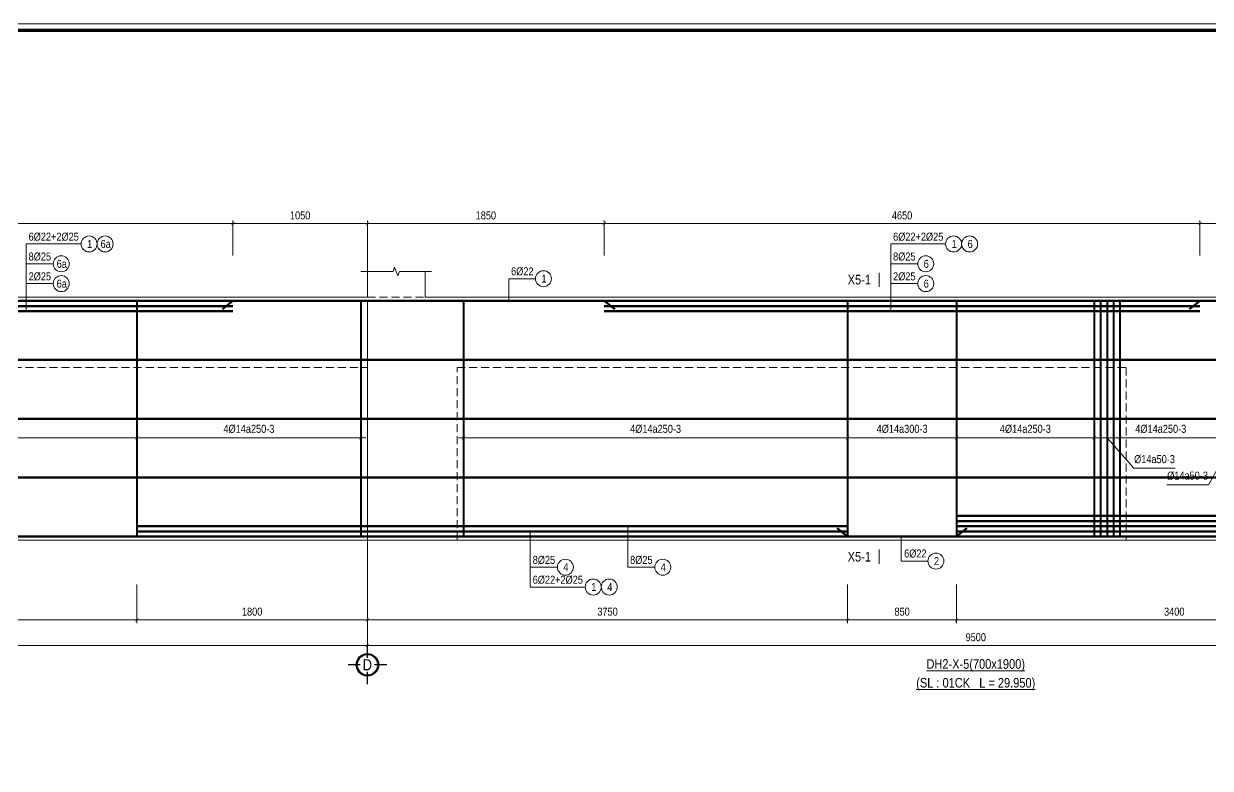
# Model space of a CAD drawing. Header units: millimetres. Extents: x 3014920 to 3563667, y -1638653 to -1356471.
# Drawn here: x 3089561 to 3098826, y -1592132 to -1586316 of the extents above; entities that cross this region are included whole.
import ezdxf
from ezdxf.enums import TextEntityAlignment as Align
from ezdxf.xclip import XClip

# ---------------------------------------------------------------- set-up
doc = ezdxf.new("R2010")
doc.units = ezdxf.units.MM
doc.header["$MEASUREMENT"] = 0
doc.header["$XCLIPFRAME"] = 0
doc.header["$PDMODE"] = 2
for name, pattern in [('6 TANG DIEN HINH 14-15$0$ACAD_ISO10W100', [18, 12, -3, 0, -3]), ('ACAD_ISO04W100', [30, 24, -3, 0, -3]), ('HIDDEN', [0.375, 0.25, -0.125])]:
    doc.linetypes.add(name, pattern=pattern)
doc.layers.get('0').update_dxf_attribs({"lineweight": 9})
doc.layers.get('Defpoints').update_dxf_attribs({"color": 10, "lineweight": 0})
for name, color, linetype, lineweight in [('2', 2, 'Continuous', 20), ('CDAI', 21, 'Continuous', 40), ('CTHEP', 50, 'Continuous', 50), ('DBAO', 90, 'Continuous', 13), ('DGIONG', 130, 'Continuous', 13), ('KTH', 154, 'Continuous', 9), ('Net khuat', 8, 'HIDDEN', 13), ('TEXT', 7, 'Continuous', 15), ('TRUC', 251, 'ACAD_ISO04W100', 9)]:
    doc.layers.add(name, color=color, linetype=linetype, lineweight=lineweight)
doc.layers.add('8', color=8, linetype='Continuous')
doc.styles.add('HELVECONDENSE', font='VHELVCN_0.TTF')
doc.styles.add('Star-HelCon', font='VHELVCN_0.TTF')
doc.styles.add('TTP-HelCon', font='VHELVCN_0.TTF')
doc.styles.add('VNI-HELVE-CONDENSE', font='VHELVCN_0.TTF')
doc.dimstyles.new('kc-25', dxfattribs={"dimtxt": 62.5, "dimasz": 20, "dimexe": 20, "dimexo": 50, "dimgap": 25, "dimtad": 3, "dimdec": 0, "dimzin": 0, "dimdsep": 46, "dimtxsty": 'VNI-HELVE-CONDENSE', "dimblk": 'DIM', "dimcen": 2.5, "dimclrd": 256, "dimclre": 154, "dimclrt": 7, "dimaunit": 1, "dimadec": 0, "dimazin": 0, "dimtfac": 1, "dimtdec": 0, "dimtix": 1, "dimtmove": 0, "dimatfit": 3, "dimldrblk": 'DOT', "dimfxl": 1, "dimtolj": 1, "dimtzin": 0, "dimarcsym": 0})
doc.dimstyles.new('TTP-25', dxfattribs={"dimscale": 25, "dimtxt": 2.5, "dimasz": 1, "dimexe": 1, "dimexo": 1, "dimgap": 0.09, "dimtad": 0, "dimdec": 4, "dimrnd": 1, "dimzin": 9, "dimdsep": 46, "dimtxsty": 'TTP-HelCon', "dimblk": 'ARCHTICK', "dimcen": 0.09, "dimdle": 1.5, "dimclrd": 256, "dimclre": 256, "dimclrt": 7, "dimadec": 0, "dimazin": 0, "dimtfac": 1, "dimtdec": 4, "dimtmove": 0, "dimatfit": 3, "dimldrblk": 'ARCHTICK', "dimfxl": 1, "dimtvp": 1, "dimtolj": 1, "dimtzin": 0, "dimarcsym": 0})

# ---------------------------------------------------------------- blocks, each defined once
blk = doc.blocks.new('_ArchTick')
at = {"color": 0, "linetype": 'ByBlock', "const_width": 0.15}
blk.add_lwpolyline([(-0.5, -0.5), (0.5, 0.5)], dxfattribs=at)
blk = doc.blocks.new('*D2516')
at = {"layer": 'Defpoints', "color": 0, "transparency": 16777216}
for p in [(0, -124.5), (9500, -124.5), (0, -625.5)]:
    blk.add_point(p, dxfattribs=at)
at = {"layer": 'KTH', "lineweight": -2, "transparency": 16777216}
for p, q in [((0, -149.5), (0, -650.5)), ((9500, -149.5), (9500, -650.5)), ((9537.5, -625.5), (-37.5, -625.5))]:
    blk.add_line(p, q, dxfattribs=at)
at = {"layer": 'KTH', "lineweight": -2, "transparency": 16777216, "xscale": 25, "yscale": 25, "zscale": 25, "rotation": 180}
blk.add_blockref('_ArchTick', (0, -625.5), dxfattribs=at)
at = {"layer": 'KTH', "lineweight": -2, "transparency": 16777216, "xscale": 25, "yscale": 25, "zscale": 25}
blk.add_blockref('_ArchTick', (9500, -625.5), dxfattribs=at)
at = {"layer": 'KTH', "color": 7, "transparency": 16777216, "insert": (4750, -561.6), "char_height": 62.5, "attachment_point": 5, "style": 'TTP-HelCon'}
blk.add_mtext('\\A1;9500', dxfattribs=at)
blk = doc.blocks.new('*D2517')
at = {"layer": 'Defpoints', "color": 0, "transparency": 16777216}
for p in [(1850, 2670), (1850, 2395.9), (6500, 2395.9)]:
    blk.add_point(p, dxfattribs=at)
at = {"layer": 'KTH', "lineweight": -2, "transparency": 16777216}
for p, q in [((1850, 2420.9), (1850, 2695)), ((6500, 2420.9), (6500, 2695)), ((6537.5, 2670), (1812.5, 2670))]:
    blk.add_line(p, q, dxfattribs=at)
at = {"layer": 'KTH', "lineweight": -2, "transparency": 16777216, "xscale": 25, "yscale": 25, "zscale": 25, "rotation": 180}
blk.add_blockref('_ArchTick', (1850, 2670), dxfattribs=at)
at = {"layer": 'KTH', "lineweight": -2, "transparency": 16777216, "xscale": 25, "yscale": 25, "zscale": 25}
blk.add_blockref('_ArchTick', (6500, 2670), dxfattribs=at)
at = {"layer": 'KTH', "color": 7, "transparency": 16777216, "insert": (4175, 2733.8), "char_height": 62.5, "attachment_point": 5, "style": 'TTP-HelCon'}
blk.add_mtext('\\A1;4650', dxfattribs=at)
blk = doc.blocks.new('*D2518')
at = {"layer": 'Defpoints', "color": 0, "transparency": 16777216}
for p in [(0, 2670), (0, 2395.9), (1850, 2395.9)]:
    blk.add_point(p, dxfattribs=at)
at = {"layer": 'KTH', "lineweight": -2, "transparency": 16777216}
for p, q in [((0, 2420.9), (0, 2695)), ((1850, 2420.9), (1850, 2695)), ((1887.5, 2670), (-37.5, 2670))]:
    blk.add_line(p, q, dxfattribs=at)
at = {"layer": 'KTH', "lineweight": -2, "transparency": 16777216, "xscale": 25, "yscale": 25, "zscale": 25, "rotation": 180}
blk.add_blockref('_ArchTick', (0, 2670), dxfattribs=at)
at = {"layer": 'KTH', "lineweight": -2, "transparency": 16777216, "xscale": 25, "yscale": 25, "zscale": 25}
blk.add_blockref('_ArchTick', (1850, 2670), dxfattribs=at)
at = {"layer": 'KTH', "color": 7, "transparency": 16777216, "insert": (925, 2733.8), "char_height": 62.5, "attachment_point": 5, "style": 'TTP-HelCon'}
blk.add_mtext('\\A1;1850', dxfattribs=at)
blk = doc.blocks.new('*D2519')
at = {"layer": 'Defpoints', "color": 0, "transparency": 16777216}
for p in [(3750, -124.5), (4600, -124.5), (4600, -425.5)]:
    blk.add_point(p, dxfattribs=at)
at = {"layer": 'KTH', "lineweight": -2, "transparency": 16777216}
for p, q in [((3750, -149.5), (3750, -450.5)), ((4600, -149.5), (4600, -450.5)), ((3712.5, -425.5), (4637.5, -425.5))]:
    blk.add_line(p, q, dxfattribs=at)
at = {"layer": 'KTH', "lineweight": -2, "transparency": 16777216, "xscale": 25, "yscale": 25, "zscale": 25, "rotation": 180}
blk.add_blockref('_ArchTick', (3750, -425.5), dxfattribs=at)
at = {"layer": 'KTH', "lineweight": -2, "transparency": 16777216, "xscale": 25, "yscale": 25, "zscale": 25}
blk.add_blockref('_ArchTick', (4600, -425.5), dxfattribs=at)
at = {"layer": 'KTH', "color": 7, "transparency": 16777216, "insert": (4175, -361.7), "char_height": 62.5, "attachment_point": 5, "style": 'TTP-HelCon'}
blk.add_mtext('\\A1;850', dxfattribs=at)
blk = doc.blocks.new('*D2521')
at = {"layer": 'Defpoints', "color": 0, "transparency": 16777216}
for p in [(750, 1493.1), (3750, 1493.1), (3750, 995.9)]:
    blk.add_point(p, dxfattribs=at)
at = {"layer": 'KTH', "lineweight": -2, "transparency": 16777216}
for p, q in [((750, 1468.1), (750, 970.9)), ((3750, 1468.1), (3750, 970.9)), ((712.5, 995.9), (3787.5, 995.9))]:
    blk.add_line(p, q, dxfattribs=at)
at = {"layer": 'KTH', "lineweight": -2, "transparency": 16777216, "xscale": 25, "yscale": 25, "zscale": 25, "rotation": 180}
blk.add_blockref('_ArchTick', (750, 995.9), dxfattribs=at)
at = {"layer": 'KTH', "lineweight": -2, "transparency": 16777216, "xscale": 25, "yscale": 25, "zscale": 25}
blk.add_blockref('_ArchTick', (3750, 995.9), dxfattribs=at)
at = {"layer": 'KTH', "color": 7, "transparency": 16777216, "insert": (2250, 1065.9), "char_height": 62.5, "attachment_point": 5, "style": 'TTP-HelCon'}
blk.add_mtext('\\A1;4Þ14a250-3', dxfattribs=at)
blk = doc.blocks.new('*D2522')
at = {"layer": 'Defpoints', "color": 0, "transparency": 16777216}
for p in [(3750, 1493.1), (4600, 1493.1), (4600, 995.9)]:
    blk.add_point(p, dxfattribs=at)
at = {"layer": 'KTH', "lineweight": -2, "transparency": 16777216}
for p, q in [((3750, 1468.1), (3750, 970.9)), ((4600, 1468.1), (4600, 970.9)), ((3712.5, 995.9), (4637.5, 995.9))]:
    blk.add_line(p, q, dxfattribs=at)
at = {"layer": 'KTH', "lineweight": -2, "transparency": 16777216, "xscale": 25, "yscale": 25, "zscale": 25, "rotation": 180}
blk.add_blockref('_ArchTick', (3750, 995.9), dxfattribs=at)
at = {"layer": 'KTH', "lineweight": -2, "transparency": 16777216, "xscale": 25, "yscale": 25, "zscale": 25}
blk.add_blockref('_ArchTick', (4600, 995.9), dxfattribs=at)
at = {"layer": 'KTH', "color": 7, "transparency": 16777216, "insert": (4175, 1065.9), "char_height": 62.5, "attachment_point": 5, "style": 'TTP-HelCon'}
blk.add_mtext('\\A1;4Þ14a300-3', dxfattribs=at)
blk = doc.blocks.new('DIM')
h = blk.add_hatch(color=1)
h.paths.add_polyline_path([(0.49, 0.29, 1), (0.29, 0.49), (-0.19, 0), (0.19, 0)])
h.paths.add_polyline_path([(0.19, 0), (-0.19, 0), (-0.49, -0.29, 1), (-0.29, -0.49)])
at = {"color": 9}
for p, q in [((-0.19, 0), (-1.5, 0)), ((0.19, 0), (1.5, 0))]:
    blk.add_line(p, q, dxfattribs=at)
at = {"color": 1}
for p, q in [((-0.49, -0.29), (0.29, 0.49)), ((-0.29, -0.49), (0.49, 0.29)), ((-0.19, 0), (0.19, 0))]:
    blk.add_line(p, q, dxfattribs=at)
blk.add_arc((-0.39, -0.39), 0.138, 135, 315, dxfattribs=at)
blk = doc.blocks.new('*D2510')
at = {"layer": 'Defpoints', "color": 0, "transparency": 16777216}
for p in [(8000, 2670), (6500, 2395.9), (8000, 2395.9)]:
    blk.add_point(p, dxfattribs=at)
at = {"layer": 'KTH', "lineweight": -2, "transparency": 16777216}
for p, q in [((6500, 2420.9), (6500, 2695)), ((8000, 2420.9), (8000, 2695)), ((6462.5, 2670), (8037.5, 2670))]:
    blk.add_line(p, q, dxfattribs=at)
at = {"layer": 'KTH', "lineweight": -2, "transparency": 16777216, "xscale": 25, "yscale": 25, "zscale": 25, "rotation": 180}
blk.add_blockref('_ArchTick', (6500, 2670), dxfattribs=at)
at = {"layer": 'KTH', "lineweight": -2, "transparency": 16777216, "xscale": 25, "yscale": 25, "zscale": 25}
blk.add_blockref('_ArchTick', (8000, 2670), dxfattribs=at)
at = {"layer": 'KTH', "color": 7, "transparency": 16777216, "insert": (7250, 2733.8), "char_height": 62.5, "attachment_point": 5, "style": 'TTP-HelCon'}
blk.add_mtext('\\A1;1500', dxfattribs=at)
blk = doc.blocks.new('*D2488')
at = {"layer": 'Defpoints', "color": 0, "transparency": 16777216}
for p in [(0, -54.1), (3750, -124.5), (0, -425.5)]:
    blk.add_point(p, dxfattribs=at)
at = {"layer": 'KTH', "lineweight": -2, "transparency": 16777216}
for p, q in [((0, -79.1), (0, -450.5)), ((3750, -149.5), (3750, -450.5)), ((3787.5, -425.5), (-37.5, -425.5))]:
    blk.add_line(p, q, dxfattribs=at)
at = {"layer": 'KTH', "lineweight": -2, "transparency": 16777216, "xscale": 25, "yscale": 25, "zscale": 25, "rotation": 180}
blk.add_blockref('_ArchTick', (0, -425.5), dxfattribs=at)
at = {"layer": 'KTH', "lineweight": -2, "transparency": 16777216, "xscale": 25, "yscale": 25, "zscale": 25}
blk.add_blockref('_ArchTick', (3750, -425.5), dxfattribs=at)
at = {"layer": 'KTH', "color": 7, "transparency": 16777216, "insert": (1875, -361.7), "char_height": 62.5, "attachment_point": 5, "style": 'TTP-HelCon'}
blk.add_mtext('\\A1;3750', dxfattribs=at)
blk = doc.blocks.new('MC')
at = {"layer": 'CTHEP', "const_width": 10, "elevation": 0}
blk.add_lwpolyline([(36, 150), (36, 0)], dxfattribs=at)
at = {"layer": 'TEXT', "style": 'TTP-HelCon'}
blk.add_attdef('A', text='', height=100, dxfattribs=at).set_placement((-50, 26), align=Align.RIGHT)
blk = doc.blocks.new('dau truc')
blk.add_circle((0, 0), 180)
at = {"layer": '8'}
for p, q in [((0, 127), (0, 345)), ((-127, 0), (-345, 0)), ((0, -345), (0, -127)), ((345, 0), (127, 0))]:
    blk.add_line(p, q, dxfattribs=at)
blk.add_circle((0, 0), 200, dxfattribs=at)
at = {"layer": 'TEXT', "style": 'HELVECONDENSE'}
blk.add_attdef('A', text='', height=233, dxfattribs=at).set_placement((0, 0), align=Align.MIDDLE)
blk = doc.blocks.new('*D2491')
at = {"layer": 'Defpoints', "color": 0, "transparency": 16777216}
for p in [(6675, 1493.1), (6875, 1493.1), (6675, 995.9)]:
    blk.add_point(p, dxfattribs=at)
at = {"layer": 'KTH', "lineweight": -2, "transparency": 16777216}
for p, q in [((6675, 1468.1), (6675, 970.9)), ((6875, 1468.1), (6875, 970.9)), ((6775, 995.9), (6566.4, 630.2)), ((6912.5, 995.9), (6637.5, 995.9)), ((6566.4, 630.2), (6241.6, 630.2))]:
    blk.add_line(p, q, dxfattribs=at)
at = {"layer": 'KTH', "lineweight": -2, "transparency": 16777216, "xscale": 25, "yscale": 25, "zscale": 25, "rotation": 180}
blk.add_blockref('_ArchTick', (6675, 995.9), dxfattribs=at)
at = {"layer": 'KTH', "lineweight": -2, "transparency": 16777216, "xscale": 25, "yscale": 25, "zscale": 25}
blk.add_blockref('_ArchTick', (6875, 995.9), dxfattribs=at)
at = {"layer": 'KTH', "color": 7, "transparency": 16777216, "insert": (6404, 700.1), "char_height": 62.5, "attachment_point": 5, "style": 'TTP-HelCon'}
blk.add_mtext('\\A1;Þ14a50-3', dxfattribs=at)
blk = doc.blocks.new('*D2492')
at = {"layer": 'Defpoints', "color": 0, "transparency": 16777216}
for p in [(4600, -124.5), (8000, -124.5), (8000, -425.5)]:
    blk.add_point(p, dxfattribs=at)
at = {"layer": 'KTH', "lineweight": -2, "transparency": 16777216}
for p, q in [((4600, -149.5), (4600, -450.5)), ((8000, -149.5), (8000, -450.5)), ((4562.5, -425.5), (8037.5, -425.5))]:
    blk.add_line(p, q, dxfattribs=at)
at = {"layer": 'KTH', "lineweight": -2, "transparency": 16777216, "xscale": 25, "yscale": 25, "zscale": 25, "rotation": 180}
blk.add_blockref('_ArchTick', (4600, -425.5), dxfattribs=at)
at = {"layer": 'KTH', "lineweight": -2, "transparency": 16777216, "xscale": 25, "yscale": 25, "zscale": 25}
blk.add_blockref('_ArchTick', (8000, -425.5), dxfattribs=at)
at = {"layer": 'KTH', "color": 7, "transparency": 16777216, "insert": (6300, -361.7), "char_height": 62.5, "attachment_point": 5, "style": 'TTP-HelCon'}
blk.add_mtext('\\A1;3400', dxfattribs=at)
blk = doc.blocks.new('*D2503')
at = {"layer": 'Defpoints', "color": 0, "transparency": 16777216}
for p in [(5675, 1493.1), (5875, 1493.1), (5875, 995.9)]:
    blk.add_point(p, dxfattribs=at)
at = {"layer": 'KTH', "lineweight": -2, "transparency": 16777216}
for p, q in [((5675, 1468.1), (5675, 970.9)), ((5875, 1468.1), (5875, 970.9)), ((5637.5, 995.9), (5912.5, 995.9)), ((5775, 995.9), (5983.6, 759.2)), ((5983.6, 759.2), (6308.4, 759.2))]:
    blk.add_line(p, q, dxfattribs=at)
at = {"layer": 'KTH', "lineweight": -2, "transparency": 16777216, "xscale": 25, "yscale": 25, "zscale": 25, "rotation": 180}
blk.add_blockref('_ArchTick', (5675, 995.9), dxfattribs=at)
at = {"layer": 'KTH', "lineweight": -2, "transparency": 16777216, "xscale": 25, "yscale": 25, "zscale": 25}
blk.add_blockref('_ArchTick', (5875, 995.9), dxfattribs=at)
at = {"layer": 'KTH', "color": 7, "transparency": 16777216, "insert": (6146, 829.1), "char_height": 62.5, "attachment_point": 5, "style": 'TTP-HelCon'}
blk.add_mtext('\\A1;Þ14a50-3', dxfattribs=at)
blk = doc.blocks.new('*D2528')
at = {"layer": 'Defpoints', "color": 0, "transparency": 16777216}
for p in [(6675, 1493.1), (5875, 1468.1), (5875, 995.9)]:
    blk.add_point(p, dxfattribs=at)
at = {"layer": 'KTH', "lineweight": -2, "transparency": 16777216}
for p, q in [((5875, 1443.1), (5875, 970.9)), ((6675, 1468.1), (6675, 970.9)), ((6712.5, 995.9), (5837.5, 995.9))]:
    blk.add_line(p, q, dxfattribs=at)
at = {"layer": 'KTH', "lineweight": -2, "transparency": 16777216, "xscale": 25, "yscale": 25, "zscale": 25, "rotation": 180}
blk.add_blockref('_ArchTick', (5875, 995.9), dxfattribs=at)
at = {"layer": 'KTH', "lineweight": -2, "transparency": 16777216, "xscale": 25, "yscale": 25, "zscale": 25}
blk.add_blockref('_ArchTick', (6675, 995.9), dxfattribs=at)
at = {"layer": 'KTH', "color": 7, "transparency": 16777216, "insert": (6194.8, 1065.9), "char_height": 62.5, "attachment_point": 5, "style": 'TTP-HelCon'}
blk.add_mtext('\\A1;4Þ14a250-3', dxfattribs=at)
blk = doc.blocks.new('*D2529')
at = {"layer": 'Defpoints', "color": 0, "transparency": 16777216}
for p in [(4600, 1468.1), (5675, 1468.1), (4600, 995.9)]:
    blk.add_point(p, dxfattribs=at)
at = {"layer": 'KTH', "lineweight": -2, "transparency": 16777216}
for p, q in [((4600, 1443.1), (4600, 970.9)), ((5675, 1443.1), (5675, 970.9)), ((5712.5, 995.9), (4562.5, 995.9))]:
    blk.add_line(p, q, dxfattribs=at)
at = {"layer": 'KTH', "lineweight": -2, "transparency": 16777216, "xscale": 25, "yscale": 25, "zscale": 25, "rotation": 180}
blk.add_blockref('_ArchTick', (4600, 995.9), dxfattribs=at)
at = {"layer": 'KTH', "lineweight": -2, "transparency": 16777216, "xscale": 25, "yscale": 25, "zscale": 25}
blk.add_blockref('_ArchTick', (5675, 995.9), dxfattribs=at)
at = {"layer": 'KTH', "color": 7, "transparency": 16777216, "insert": (5137.5, 1065.9), "char_height": 62.5, "attachment_point": 5, "style": 'TTP-HelCon'}
blk.add_mtext('\\A1;4Þ14a250-3', dxfattribs=at)
blk = doc.blocks.new('*D2530')
at = {"layer": 'Defpoints', "color": 0, "transparency": 16777216}
for p in [(-5950, -124.5), (0, -124.5), (0, -625.5)]:
    blk.add_point(p, dxfattribs=at)
at = {"layer": 'KTH', "lineweight": -2, "transparency": 16777216}
for p, q in [((-5950, -149.5), (-5950, -650.5)), ((0, -149.5), (0, -650.5)), ((-5987.5, -625.5), (37.5, -625.5))]:
    blk.add_line(p, q, dxfattribs=at)
at = {"layer": 'KTH', "lineweight": -2, "transparency": 16777216, "xscale": 25, "yscale": 25, "zscale": 25, "rotation": 180}
blk.add_blockref('_ArchTick', (-5950, -625.5), dxfattribs=at)
at = {"layer": 'KTH', "lineweight": -2, "transparency": 16777216, "xscale": 25, "yscale": 25, "zscale": 25}
blk.add_blockref('_ArchTick', (0, -625.5), dxfattribs=at)
at = {"layer": 'KTH', "color": 7, "transparency": 16777216, "insert": (-2975, -561.6), "char_height": 62.5, "attachment_point": 5, "style": 'TTP-HelCon'}
blk.add_mtext('\\A1;5950', dxfattribs=at)
blk = doc.blocks.new('*D2531')
at = {"layer": 'Defpoints', "color": 0, "transparency": 16777216}
for p in [(0, -54.1), (-1800, -124.5), (0, -425.5)]:
    blk.add_point(p, dxfattribs=at)
at = {"layer": 'KTH', "lineweight": -2, "transparency": 16777216}
for p, q in [((0, -79.1), (0, -450.5)), ((-1800, -149.5), (-1800, -450.5)), ((-1837.5, -425.5), (37.5, -425.5))]:
    blk.add_line(p, q, dxfattribs=at)
at = {"layer": 'KTH', "lineweight": -2, "transparency": 16777216, "xscale": 25, "yscale": 25, "zscale": 25, "rotation": 180}
blk.add_blockref('_ArchTick', (-1800, -425.5), dxfattribs=at)
at = {"layer": 'KTH', "lineweight": -2, "transparency": 16777216, "xscale": 25, "yscale": 25, "zscale": 25}
blk.add_blockref('_ArchTick', (0, -425.5), dxfattribs=at)
at = {"layer": 'KTH', "color": 7, "transparency": 16777216, "insert": (-900, -361.7), "char_height": 62.5, "attachment_point": 5, "style": 'TTP-HelCon'}
blk.add_mtext('\\A1;1800', dxfattribs=at)
blk = doc.blocks.new('*D2533')
at = {"layer": 'Defpoints', "color": 0, "transparency": 16777216}
for p in [(-1800, 1493.1), (-50, 1493.1), (-1800, 995.9)]:
    blk.add_point(p, dxfattribs=at)
at = {"layer": 'KTH', "lineweight": -2, "transparency": 16777216}
for p, q in [((-1800, 1468.1), (-1800, 970.9)), ((-50, 1468.1), (-50, 970.9)), ((-12.5, 995.9), (-1837.5, 995.9))]:
    blk.add_line(p, q, dxfattribs=at)
at = {"layer": 'KTH', "lineweight": -2, "transparency": 16777216, "xscale": 25, "yscale": 25, "zscale": 25}
for p, rotation in [((-1800, 995.9), 180.0000000133402), ((-50, 995.9), 1.334020893750676e-08)]:
    blk.add_blockref('_ArchTick', p, dxfattribs=dict(at, rotation=rotation))
at = {"layer": 'KTH', "color": 7, "transparency": 16777216, "insert": (-925, 1065.9), "char_height": 62.5, "attachment_point": 5, "rotation": 0, "style": 'TTP-HelCon'}
blk.add_mtext('\\A1;4Þ14a250-3', dxfattribs=at)
blk = doc.blocks.new('*D2535')
at = {"layer": 'Defpoints', "color": 0, "transparency": 16777216}
for p in [(-4150, -124.5), (-1800, -124.5), (-1800, -425.5)]:
    blk.add_point(p, dxfattribs=at)
at = {"layer": 'KTH', "lineweight": -2, "transparency": 16777216}
for p, q in [((-4150, -149.5), (-4150, -450.5)), ((-1800, -149.5), (-1800, -450.5)), ((-4187.5, -425.5), (-1762.5, -425.5))]:
    blk.add_line(p, q, dxfattribs=at)
at = {"layer": 'KTH', "lineweight": -2, "transparency": 16777216, "xscale": 25, "yscale": 25, "zscale": 25, "rotation": 180}
blk.add_blockref('_ArchTick', (-4150, -425.5), dxfattribs=at)
at = {"layer": 'KTH', "lineweight": -2, "transparency": 16777216, "xscale": 25, "yscale": 25, "zscale": 25}
blk.add_blockref('_ArchTick', (-1800, -425.5), dxfattribs=at)
at = {"layer": 'KTH', "color": 7, "transparency": 16777216, "insert": (-2975, -361.7), "char_height": 62.5, "attachment_point": 5, "style": 'TTP-HelCon'}
blk.add_mtext('\\A1;2350', dxfattribs=at)
blk = doc.blocks.new('*D2537')
at = {"layer": 'Defpoints', "color": 0, "transparency": 16777216}
for p in [(-4150, 1493.1), (-1800, 1493.1), (-4150, 995.9)]:
    blk.add_point(p, dxfattribs=at)
at = {"layer": 'KTH', "lineweight": -2, "transparency": 16777216}
for p, q in [((-4150, 1468.1), (-4150, 970.9)), ((-1800, 1468.1), (-1800, 970.9)), ((-1762.5, 995.9), (-4187.5, 995.9))]:
    blk.add_line(p, q, dxfattribs=at)
at = {"layer": 'KTH', "lineweight": -2, "transparency": 16777216, "xscale": 25, "yscale": 25, "zscale": 25}
for p, rotation in [((-4150, 995.9), 180.0000000133402), ((-1800, 995.9), 1.334020893750676e-08)]:
    blk.add_blockref('_ArchTick', p, dxfattribs=dict(at, rotation=rotation))
at = {"layer": 'KTH', "color": 7, "transparency": 16777216, "insert": (-2975, 1065.9), "char_height": 62.5, "attachment_point": 5, "rotation": 0, "style": 'TTP-HelCon'}
blk.add_mtext('\\A1;4Þ14a300-3', dxfattribs=at)
blk = doc.blocks.new('*D2538')
at = {"layer": 'Defpoints', "color": 0, "transparency": 16777216}
for p in [(-1050, 2670), (-4900, 2395.9), (-1050, 2395.9)]:
    blk.add_point(p, dxfattribs=at)
at = {"layer": 'KTH', "lineweight": -2, "transparency": 16777216}
for p, q in [((-4900, 2420.9), (-4900, 2695)), ((-1050, 2420.9), (-1050, 2695)), ((-4937.5, 2670), (-1012.5, 2670))]:
    blk.add_line(p, q, dxfattribs=at)
at = {"layer": 'KTH', "lineweight": -2, "transparency": 16777216, "xscale": 25, "yscale": 25, "zscale": 25, "rotation": 180}
blk.add_blockref('_ArchTick', (-4900, 2670), dxfattribs=at)
at = {"layer": 'KTH', "lineweight": -2, "transparency": 16777216, "xscale": 25, "yscale": 25, "zscale": 25}
blk.add_blockref('_ArchTick', (-1050, 2670), dxfattribs=at)
at = {"layer": 'KTH', "color": 7, "transparency": 16777216, "insert": (-2975, 2733.8), "char_height": 62.5, "attachment_point": 5, "style": 'TTP-HelCon'}
blk.add_mtext('\\A1;3850', dxfattribs=at)
blk = doc.blocks.new('*D2539')
at = {"layer": 'Defpoints', "color": 0, "transparency": 16777216}
for p in [(0, 2670), (-1050, 2395.9), (0, 2395.9)]:
    blk.add_point(p, dxfattribs=at)
at = {"layer": 'KTH', "lineweight": -2, "transparency": 16777216}
for p, q in [((-1050, 2420.9), (-1050, 2695)), ((0, 2420.9), (0, 2695)), ((-1087.5, 2670), (37.5, 2670))]:
    blk.add_line(p, q, dxfattribs=at)
at = {"layer": 'KTH', "lineweight": -2, "transparency": 16777216, "xscale": 25, "yscale": 25, "zscale": 25, "rotation": 180}
blk.add_blockref('_ArchTick', (-1050, 2670), dxfattribs=at)
at = {"layer": 'KTH', "lineweight": -2, "transparency": 16777216, "xscale": 25, "yscale": 25, "zscale": 25}
blk.add_blockref('_ArchTick', (0, 2670), dxfattribs=at)
at = {"layer": 'KTH', "color": 7, "transparency": 16777216, "insert": (-525, 2733.8), "char_height": 62.5, "attachment_point": 5, "style": 'TTP-HelCon'}
blk.add_mtext('\\A1;1050', dxfattribs=at)
blk = doc.blocks.new('2X-6')
at = {"layer": 'CTHEP'}
blk.add_line((62408.63368, 325.00001), (-295.8093, 325), dxfattribs=at)
for points in [[(-320.00014, 595.00141), (-320.00014, 795), (62463.59072, 795)], [(-320.00014, -145), (62469.99431, -144.99999), (62469.99431, -144.99999)]]:
    blk.add_lwpolyline(points, dxfattribs=at)
at = {"layer": 'DBAO', "linetype": 'Continuous', "flags": 128}
blk.add_lwpolyline([(-350.00014, 1025), (-350.00014, -175), (15625.00189, -175)], dxfattribs=at)
blk = doc.blocks.new('CHG_XX_Khung ten')
blk.add_lwpolyline([(15, 579), (826, 579), (826, 15), (15, 15)], close=True)
at = {"color": 4, "linetype": 'Continuous', "const_width": 1}
blk.add_lwpolyline([(17, 577), (824, 577), (824, 17), (17, 17)], close=True, dxfattribs=at)
blk = doc.blocks.new('2X-5')
at = {"layer": 'CDAI'}
for points in [[(-1800, 2065.94563), (-1800, 225.94563)], [(-50, 2065.94563), (-50, 225.94563)], [(750.00001, 2065.94563), (750.00001, 225.94563)], [(3750.00001, 2065.94563), (3750.00001, 225.94563)], [(4600.00001, 2065.94563), (4600.00001, 225.94563)], [(5675.00001, 2065.94563), (5675.00001, 225.94563)], [(5725.00001, 2065.94563), (5725.00001, 225.94563)], [(5775.00001, 2065.94563), (5775.00001, 225.94563)], [(5825.00001, 2065.94563), (5825.00001, 225.94563)], [(5875.00001, 2065.94563), (5875.00001, 225.94563)]]:
    blk.add_lwpolyline(points, dxfattribs=at)
at = {"layer": 'CTHEP'}
for p, q in [((-1131.42589, 2001.42013), (-1050, 2065.94563)), ((1931.4259, 2001.42013), (1850.00001, 2065.94563)), ((6418.57411, 2001.42013), (6500.00001, 2065.94563)), ((23166.24997, 1605.94564), (-6549.3098, 1605.94563)), ((23166.59054, 1145.94564), (-6551.10276, 1145.94563)), ((23166.59054, 685.94564), (-6551.10276, 685.94563)), ((3668.57411, 290.47113), (3750.00001, 225.94563)), ((4681.4259, 290.47113), (4600.00001, 225.94563))]:
    blk.add_line(p, q, dxfattribs=at)
for points in [[(-6618.1943, 2065.94563), (23263.03284, 2065.94563)], [(-4900, 2025.94563), (-1050, 2025.94563)], [(-4900, 1985.94563), (-1050, 1985.94563)], [(1850.00001, 2025.94563), (6500.00001, 2025.94563)], [(1850.00001, 1985.94563), (6500.00001, 1985.94563)], [(-6625.45988, 225.94563), (23270, 225.94564), (23270, 925.94564)], [(4600.00001, 385.94563), (11450.00001, 385.94563)], [(-1800, 305.94563), (3750.00001, 305.94563)], [(4600.00001, 345.94563), (11450.00001, 345.94563)], [(4600.00001, 305.94563), (11450.00001, 305.94563)], [(-1800, 265.94563), (3750.00001, 265.94563)], [(4600.00001, 265.94563), (11450.00001, 265.94563)]]:
    blk.add_lwpolyline(points, dxfattribs=at)
at = {"layer": 'DBAO', "linetype": 'Continuous'}
blk.add_line((450.0075, 2295.94563), (450.0075, 2095.94563), dxfattribs=at)
at = {"layer": 'DBAO', "linetype": 'Continuous', "flags": 128}
for points in [[(0, 2295.94563), (0, 2095.94563)], [(-6499.9997, 2095.94563), (-6650.00163, 2095.94563), (-6650.00163, 195.94563), (23300, 195.94563), (23300, 2095.94563)], [(0, 2095.94563), (-6049.9922, 2095.94563)], [(7775.0075, 2095.94563), (450, 2095.94563)]]:
    blk.add_lwpolyline(points, dxfattribs=at)
at = {"layer": 'DGIONG', "linetype": 'Continuous', "flags": 128}
blk.add_lwpolyline([(500.0075, 2295.94563), (250.00375, 2295.94563), (237.50375, 2261.60216), (212.50375, 2330.2891), (200.00375, 2295.94563), (-50, 2295.94563)], dxfattribs=at)
at = {"layer": 'DGIONG'}
for centre in [(-2172.56778, 2510.96796), (-2047.56778, 2510.96796), (4577.43223, 2510.96796), (4702.43223, 2510.96796), (-2390.45728, 2355.98696), (4359.54273, 2355.98696), (-2390.45714, 2201.00596), (1374.88931, 2239.87296), (4359.54286, 2201.00596), (4439.35005, 33.90137), (1545.60213, -14.01354), (2306.33306, -14.01354), (1763.49163, -168.99454), (1888.49163, -168.99454)]:
    blk.add_circle(centre, 62.5, dxfattribs=at)
at = {"layer": 'Net khuat', "ltscale": 250}
for p, q in [((0, 2095.94563), (450, 2095.94563)), ((450, 2095.94563), (450.0075, 2095.94563)), ((700.00001, 195.94563), (700.00001, 1545.94563)), ((700.00001, 1545.94563), (5925.00001, 1545.94563)), ((5925.00001, 1545.94563), (5925.00001, 195.94563))]:
    blk.add_line(p, q, dxfattribs=at)
at = {"layer": 'Net khuat', "ltscale": 250, "flags": 128}
blk.add_lwpolyline([(-5950, 1545.94563), (0, 1545.94563), (0, 195.94563)], dxfattribs=at)
at = {"layer": 'TRUC', "linetype": '6 TANG DIEN HINH 14-15$0$ACAD_ISO10W100', "ltscale": 1250}
for points in [[(0, 2656.44563), (0, 2095.94563)], [(0, 2065.94563), (0, -293.05437)]]:
    blk.add_lwpolyline(points, dxfattribs=at)
at = {"xscale": 0.75, "yscale": 0.75, "zscale": 0.75}
blk.add_blockref('MC', (3969.09164, 2175.45187), dxfattribs=at).add_auto_attribs({'A': 'X5-1'})
ref = blk.add_blockref('MC', (3969.09164, 124.38758), dxfattribs=dict(xscale=-0.75, yscale=0.75, zscale=0.75, rotation=180))
ref.add_attrib('A', 'X5-1', dxfattribs={"layer": 'TEXT', "height": 75, "style": 'TTP-HelCon'}).set_placement((3931.59164, 30.25715), align=Align.RIGHT)
at = {"layer": '2', "ltscale": 300}
ref = blk.add_blockref('dau truc', (0, -776.34241), dxfattribs=dict(at, xscale=0.4367131295148283, yscale=0.4367131295148283, zscale=0.4367131295148283))
ref.add_attrib('A', 'D', dxfattribs={"layer": 'TEXT', "height": 87.5, "style": 'HELVECONDENSE'}).set_placement((0, -776.34241), align=Align.MIDDLE)
at = {"layer": 'TEXT', "style": 'TTP-HelCon'}
for s, p in [('6Þ22+2Þ25', (-2645.37565, 2536.82091, 0)), ('6Þ22+2Þ25', (4104.62435, 2536.82091, 0)), ('8Þ25', (-2645.37565, 2381.83991, 0)), ('8Þ25', (4104.62435, 2381.83991, 0)), ('6Þ22', (1121.90108, 2265.72591, 0)), ('2Þ25', (-2645.37552, 2226.85891, 0)), ('2Þ25', (4104.62449, 2226.85891, 0)), ('6Þ22', (4190.86182, 61.79843, 0)), ('8Þ25', (1290.68376, 11.83941, 0)), ('8Þ25', (2051.41468, 11.83941, 0)), ('6Þ22+2Þ25', (1290.68376, -143.14159, 0))]:
    blk.add_text(s, height=62.5, dxfattribs=at).set_placement(p)
at = {"layer": 'TEXT', "style": 'Star-HelCon'}
for s, p in [('1', (-2168.40111, 2510.96796)), ('6a', (-2043.40111, 2510.96796)), ('1', (4581.5989, 2510.96796)), ('6', (4706.5989, 2510.96796)), ('6a', (-2386.29061, 2355.98696)), ('6', (4363.7094, 2355.98696)), ('6a', (-2386.29048, 2201.00596)), ('1', (1379.05597, 2239.87296)), ('6', (4363.70953, 2201.00596)), ('4', (1549.7688, -14.01354)), ('4', (2310.49972, -14.01354)), ('2', (4443.51672, 33.90137)), ('1', (1767.6583, -168.99454)), ('4', (1892.6583, -168.99454))]:
    blk.add_text(s, height=62.5, dxfattribs=at).set_placement(p, align=Align.MIDDLE)
at = {"layer": 'TEXT', "color": 6, "style": 'TTP-HelCon'}
for s, p in [('%%UDH2-X-5(700x1900)', (4750, -807.52122)), ('%%U(SL : 01CK   L = 29.950)', (4750, -954.41582))]:
    blk.add_text(s, height=75, dxfattribs=at).set_placement(p, align=Align.CENTER)
at = {"layer": 'KTH'}
for base, p1, p2, picture, middle in [((-1050, 2669.95024), (-4900, 2395.94563), (-1050, 2395.94563), '*D2538', (-2975, 2733.78357)), ((0, 2669.95024), (-1050, 2395.94563), (0, 2395.94563), '*D2539', (-525, 2733.78357)), ((8000.00375, 2669.95024), (6500.00001, 2395.94563), (8000.00375, 2395.94563), '*D2510', (7250.00188, 2733.78357)), ((0, -425.52213), (3750.00001, -124.47787), (0, -54.05437), '*D2488', (1875, -361.6888)), ((0, -625.47787), (-5950, -124.47787), (0, -124.47787), '*D2530', (-2975, -561.64454))]:
    dim = blk.add_linear_dim(base=base, p1=p1, p2=p2, angle=180, dimstyle='TTP-25', override={"dimtmove": 1}, dxfattribs=at)
    dim.commit()
    dim.dimension.update_dxf_attribs({"geometry": picture, "text_midpoint": middle})
for base, p1, p2, picture, middle in [((0, 2669.95024), (1850.00001, 2395.94563), (0, 2395.94563), '*D2518', (925, 2733.78357)), ((1850.00001, 2669.95024), (6500.00001, 2395.94563), (1850.00001, 2395.94563), '*D2517', (4175.00001, 2733.78357)), ((0, -425.52213), (-1800, -124.47787), (0, -54.05437), '*D2531', (-900, -361.6888)), ((-1800, -425.52213), (-4150, -124.47787), (-1800, -124.47787), '*D2535', (-2975, -361.6888)), ((0, -625.47787), (9500, -124.47787), (0, -124.47787), '*D2516', (4750, -561.64454)), ((4600.00001, -425.52213), (3750.00001, -124.47787), (4600.00001, -124.47787), '*D2519', (4175.00001, -361.6888)), ((8000.00375, -425.52213), (4600.00001, -124.47787), (8000.00375, -124.47787), '*D2492', (6300.00188, -361.6888))]:
    dim = blk.add_linear_dim(base=base, p1=p1, p2=p2, dimstyle='TTP-25', override={"dimtmove": 1}, dxfattribs=at)
    dim.commit()
    dim.dimension.update_dxf_attribs({"geometry": picture, "text_midpoint": middle})
for base, p1, p2, angle, text, picture, middle in [((-4150, 995.94563), (-1800, 1493.0823), (-4150, 1493.0823), 180.000000013, '4Þ14a300-3', '*D2537', (-2975, 1065.8623)), ((-1800, 995.94563), (-50, 1493.0823), (-1800, 1493.0823), 180.000000013, '4Þ14a250-3', '*D2533', (-925, 1065.86229)), ((4600.00001, 995.94563), (5675.00001, 1468.0823), (4600.00001, 1468.0823), 180, '4Þ14a250-3', '*D2529', (5137.50001, 1065.8623))]:
    dim = blk.add_linear_dim(base=base, p1=p1, p2=p2, angle=angle, text=text, dimstyle='TTP-25', override={"dimtmove": 1}, dxfattribs=at)
    dim.commit()
    dim.dimension.update_dxf_attribs({"geometry": picture, "text_midpoint": middle})
for base, p1, p2, text, picture, middle in [((3750.00001, 995.94563), (750.00001, 1493.0823), (3750.00001, 1493.0823), '4Þ14a250-3', '*D2521', (2250.00001, 1065.8623)), ((4600.00001, 995.94563), (3750.00001, 1493.0823), (4600.00001, 1493.0823), '4Þ14a300-3', '*D2522', (4175.00001, 1065.8623))]:
    dim = blk.add_linear_dim(base=base, p1=p1, p2=p2, text=text, dimstyle='TTP-25', override={"dimtmove": 1}, dxfattribs=at)
    dim.commit()
    dim.dimension.update_dxf_attribs({"geometry": picture, "text_midpoint": middle})
dim = blk.add_linear_dim(base=(5875.00001, 995.94563), p1=(5675.00001, 1493.0823), p2=(5875.00001, 1493.0823), text='Þ14a50-3', dimstyle='TTP-25', override={"dimtmove": 1}, dxfattribs=at)
dim.commit()
dim.dimension.update_dxf_attribs({"geometry": '*D2503', "text_midpoint": (5985.83689, 759.20313), "dimtype": 160})
for base, p1, p2, text, picture, middle in [((5875.00001, 995.94563), (6675.00001, 1493.0823), (5875.00001, 1468.0823), '4Þ14a250-3', '*D2528', (6194.79926, 995.94563)), ((6675.00001, 995.94563), (6875.00001, 1493.0823), (6675.00001, 1493.0823), 'Þ14a50-3', '*D2491', (6564.16312, 630.21863))]:
    dim = blk.add_linear_dim(base=base, p1=p1, p2=p2, angle=180, text=text, dimstyle='TTP-25', override={"dimtmove": 1}, dxfattribs=at)
    dim.commit()
    dim.dimension.update_dxf_attribs({"geometry": picture, "text_midpoint": middle, "dimtype": 160})
at = {"layer": 'DGIONG'}
for points in [[(-2663.88737, 2065.94563), (-2663.88768, 2510.96796), (-2235.06778, 2510.96796)], [(4086.11264, 2065.94563), (4086.11232, 2510.96796), (4514.93223, 2510.96796)], [(-2663.88732, 2025.94563), (-2663.88768, 2355.98696), (-2452.95728, 2355.98696)], [(4086.11268, 2025.94563), (4086.11232, 2355.98696), (4297.04273, 2355.98696)], [(1103.38931, 2065.94563), (1103.38904, 2239.87296), (1312.38931, 2239.87296)], [(-2663.88729, 1985.94563), (-2663.88755, 2201.00596), (-2452.95714, 2201.00596)], [(4086.11272, 1985.94563), (4086.11245, 2201.00596), (4297.04286, 2201.00596)], [(2032.90301, 305.94563), (2032.90265, -14.01354), (2243.83306, -14.01354)], [(1272.17209, 265.94563), (1272.17173, -14.01354), (1483.10213, -14.01354)], [(1272.17204, 225.94563), (1272.17173, -168.99454), (1700.99163, -168.99454)], [(4167.85005, 225.94563), (4167.84979, 33.90137), (4376.85005, 33.90137)]]:
    blk.add_leader(points, dimstyle='kc-25', override={"dimtad": 0, "dimldrblk": 'ArchTick', "dimfxl": 100, "dimarcsym": 1}, dxfattribs=at)

msp = doc.modelspace()

# ---------------------------------------------------------------- block references
at = {"layer": 'DBAO'}
ref = msp.add_blockref('2X-5', (3092244.71164, -1590547.58097), dxfattribs=at)
XClip(ref).set_block_clipping_path([(-7792.7835066742, -1510.5760059461), (8516.570998658, 2857.4715487161)])
ref = msp.add_blockref('2X-6', (3090959.57058, -1591182.20371), dxfattribs=at)
XClip(ref).set_block_clipping_path([(15457.1181627339, -1550.1848006914), (32660.3576309553, 2419.7536452064)])

# ---------------------------------------------------------------- next in the draw order: block references
at = {"color": 5, "xscale": 25.92478421704392, "yscale": 25.92478421704392, "zscale": 25.92478421704392}
msp.add_blockref('CHG_XX_Khung ten', (3084006.85793, -1601326.46106), dxfattribs=at)

doc.saveas('drawing.dxf')
